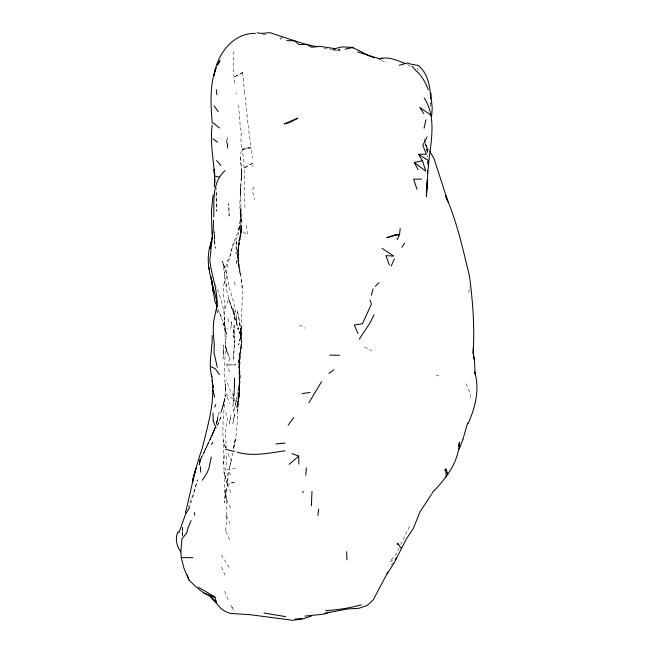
<?xml version="1.0" encoding="UTF-8"?>
<svg xmlns="http://www.w3.org/2000/svg" width="653" height="653" viewBox="0 0 653 653"><rect width="100%" height="100%" fill="white"/><g stroke="black" fill="none" stroke-linecap="round" stroke-linejoin="round"><path stroke-width="0.49" stroke-dasharray="3.27 2.45" d="M239.545 366.211L238.965 387.588C240.337 378.707 240.108 369.598 238.467 360.766C241.839 378.169 239.006 395.873 233.162 412.41L236.206 401.105L239.586 382.707L238.908 389.702L239.863 377.124L239.529 358.358L239.529 371.843L239.284 364.121L239.7 354.114L241.602 344.466L241.724 340.042L239.741 322.941L237.259 310.183L239.741 322.941L241.03 336.042L240.5 330.508M234.321 388.625L232.876 406.248L234.207 391.359L234.394 377.826L234.264 384.511M226.093 449.501C226.297 439.428 224.281 428.988 227.628 419.226L225.522 411.333M237.423 409.66L237.325 410.827L239.349 394.657L239.643 382.715C236.794 404.942 239.178 427.715 233.154 449.501L235.521 438.318L233.545 449.329M430.531 103.158L430.482 106.21L430.588 102.456M226.109 278.717L227.268 266.644L232.705 245.887L238.116 235.472L240.573 216.665L240.965 207.221L240.459 220.853L240.598 215.115C243.389 230.378 236.019 245.071 238.263 260.441M216.11 192.725L216.453 211.123L216.388 187.925M238.329 246.94L238.565 268.146L238.174 256.27L238.296 262.131M241.79 343.609L240.426 351.804L241.781 343.633L241.406 338.034L240.426 351.804L241.602 344.466L239.365 361.999L239.202 367.737L239.7 354.114L238.484 360.154L239.488 387.923L238.378 400.632L236.908 407.66L239.349 394.657L236.704 406.811L238.378 400.632M182.424 527.093L182.195 533.925L182.277 527.151M240.361 356.016L239.618 369.712L239.398 364.839L240.116 375.263L239.912 383.107L237.325 410.827M233.921 393.539L234.525 377.303L234.256 387.751L234.19 379.981M234.182 401.252L234.549 393.775M241.855 220.926L240.794 211.662L241.871 221.041L241.332 234.68L238.492 247.161L238.125 254.792L239.325 240.908C237.39 251.911 237.945 263.208 240.206 274.113L237.847 256.972L238.582 243.275M246.352 225.252L247.454 234.754L238.876 229.105L239.48 226.828C237.17 236.321 231.186 244.704 230.689 254.703L230.876 254.213C225.66 262.718 223.946 273.232 224.354 283.084L224.395 280.97L223.31 289.075L223.326 294.764L224.91 305.93L224.224 315.774L225.473 346.572L224.412 370.251L225.399 391.408L225.407 383.768C225.571 402.779 221.596 421.634 223.326 440.677C223.293 461.353 225.089 481.955 224.567 502.639C227.293 489.334 227.685 475.735 230.648 462.512L229.725 466.666L232.852 452.921M226.199 336.466C225.097 344.058 225.677 352.171 230.085 358.701L226.689 364.97L230.329 373.434M226.126 515.282L226.722 507.699L226.46 499.986L224.983 489.285L226.46 499.986M230.852 492.484L227.244 483.808L227.897 476.192L225.563 469.083L226.558 461.01L226.501 453.231M237.749 252.801L239.088 239.382L236.541 264.538L241.284 226.648L240.043 236.549L240.949 230.599L239.814 203.965L241.626 170.784L240.394 194.561L240.688 187.411L241.006 213.507M238.729 398.436L239.602 392.486L238.263 401.154L239.602 392.486L239.088 363.574L240.884 349.004L240.361 348.89M225.105 308.755L228.485 298.943M233.986 51.505C232.517 62.174 233.145 73.103 234.941 83.706M225.579 530.783L226.469 523.355L226.126 515.666M226.403 335.013L227.22 328.377M417.618 70.418L418.026 67.447M223.342 464.046L224.722 455.484L223.914 454.627M217.547 311.261L217.31 312.681L217.269 310.763M239.365 361.999L240.002 358.203M468.748 292.773L469.744 286.789M240.28 157.691L241.398 167.021L241.439 178.628C242.826 168.841 238.631 159.087 241.7 149.488M238.263 401.154L239.292 395.236M333.928 50.159L339.74 50.975L340.009 49.448L338.083 49.146M238.876 229.105L240.892 218.624M239.333 355.942L240.5 350.253M216.249 423.544L218.012 418.304L216.731 422.181L219.122 412.28L215.621 425.936M244.899 207.515L244.1 168.033L252.833 163.07L252.956 166.409M222.542 408.076L225.456 395.212L222.542 408.076L220.583 413.349L222.934 406.966L224.771 398.64L221.098 411.953M216.731 422.181L218.151 416.908M242.63 72.401L244.516 91.028M214.951 428.237L212.266 435.445L213.972 430.866M216.159 424.981L217.22 422.124M188.897 508.426L191.843 500.549L197.484 479.726L193.9 492.158L188.529 506.655M214.739 427.944L212.707 433.331L215.335 426.874L211.123 436.816L214.576 428.719M201.206 458.243L202.242 455.565L201.14 458.333M201.23 458.12L202.242 455.565M253.927 186.921L252.393 190.398L254.441 199.492M399.203 547.745L396.371 553.817L389.857 561.866L395.767 558.274M409.521 526.4L400.82 544.275M282.006 36.739L279.966 40.208L281.394 38.184M393.751 562.755L390.518 565.237L391.743 564.388M252.833 163.07L244.1 168.033M244.116 167.952L243.765 159.724L242.1 149.643L249.813 147.113L250.752 145.211L248.483 128.461M227.244 483.808L223.881 471.678L227.244 483.808L235.504 481.751L227.562 484.836L225.603 492.444L226.338 499.21M235.602 468.03L227.44 469.507L231.399 476.07M242.1 149.643L251.242 148.223L252.572 158.116M338.115 49.342L340.009 49.448M332.957 50.02L322.925 48.134M262.637 34.25L267.15 35.082M336.948 49.946L339.74 50.975M381.442 60.484L387.115 62.615M435.926 374.871L440.538 376.618M407.505 64.639L411.447 66.941M364.472 346.939L371.875 350.881M299.425 324.925L305 328.157M237.798 402.313L226.167 394.339L229.685 403.513M251.242 148.223L249.813 147.113L242.002 149.113L240.916 139.636L241.373 130.412L240.386 129.555L239.422 114.185L237.912 103.998M425.127 144.223L429.413 150.598M221.269 554.985L229.268 567.588M424.989 144.256L428.058 149.202L425.585 144.231L427.748 151.39L424.825 140.836M233.758 396.298L229.815 389.612L226.362 380.046M227.897 453.631L231.652 461.41M226.297 515.731L230.036 523.633M226.722 500.084L230.444 508.067M465.94 383.768L469.107 390.625L471.001 397.865M225.856 531.493L229.57 539.533M221.432 567.114L225.13 575.228M215.384 284.43L216.078 285.998M227.089 352.604L225.473 346.572L230.085 358.701M224.64 591.3L228.264 599.878M218.102 309.277L222.371 319.946M219.522 312.999L224.069 325.145L223.04 322.207L225.873 332.401L224.852 327.014L226.085 334.442L224.297 321.48L224.575 326.035C225.301 312.501 221.465 299.311 216.404 286.904M223.791 265.232L227.203 275.386C228.623 292.218 237.676 307.334 236.704 324.435L235.855 316.893L238.133 329.708L234.182 315.285L229.309 300.845L226.787 290.479L222.624 261.143L224.697 268.326L222.624 261.143M227.856 318.582L229.309 323.464M424.295 138.918L424.956 141.701M425.176 142.623L427.437 152.606M237.847 256.972L241.373 279.313L242.622 292.43L241.496 316.125L241.912 326.288L240.222 339.87L240.72 334.034L239.741 322.941M238.835 265.387L239.586 269.942M427.495 152.614L426.793 148.076L427.152 152.557M236.345 93.028L236.484 93.942M239.888 271.958L240.679 277.419M244.54 91.314L248.458 128.257M234.664 281.68L235.064 285.002M242.328 287.818L241.373 279.313M427.397 155.275L427.568 157.095M226.469 283.386L226.787 287.508M182.644 535.672L182.154 529.134L182.644 535.901M214.323 235.121L215.164 248.352L214.078 230.444M214.184 232.354L214.747 242.785M240.949 230.599L241.039 232.672L240.745 224.967M227.636 137.138L227.889 144.852M233.709 354.652L233.692 360.35L233.929 348.898L234.884 340.825L233.709 354.652M236.141 246.091L236.068 253.903L236.623 240.255L236.141 246.091M233.856 329.463L233.578 337.34L234.133 323.692L234.427 342.776L233.856 329.463M239.831 381.989L239.251 391.098L239.831 381.989M223.342 352.285L223.089 358.693L223.677 345.2L223.342 352.285M241.912 326.288L240.377 337.723L238.696 344.955L241.586 331.683L240.377 337.723L241.912 326.288M241.569 228.256L239.643 240.867L241.569 228.256M231.635 322.019L230.827 328.304L231.635 322.019M233.856 417.814L232.803 423.691L234.909 413.031L233.856 417.814M230.999 415.667L229.211 424.164L230.999 415.667M221 416.818L217.131 426.695L221 416.818M204.658 450.66L203.254 454.161L207.842 444.04L201.263 458.137L215.286 428.376L204.658 450.66M213.482 432L207.981 443.991L213.482 432M242.589 72.54L233.929 77.176L242.638 72.581M235.839 364.807L226.689 364.97L235.839 364.807M233.603 610.008L230.697 605.111L233.603 610.008M233.358 311.914L228.526 298.372L234.574 315.774L235.137 321.3L233.619 308.257L234.574 315.774L233.358 311.914M225.53 447.754L223.326 440.677L225.538 447.738M240.337 334.695L238.182 327.594L241.724 340.042L240.337 334.695M227.424 145.562L226.322 139.62L227.783 149.382L227.424 145.562M229.097 216.102L228.762 203.614L229.097 216.102"/><path stroke-width="0.98" d="M212.29 123.507C210.813 105.631 209.564 87.11 215.31 69.74L214.053 75.805C216.625 54.901 232.688 32.846 255.396 33.376M430.686 98.701C430.205 86.857 428.131 73.414 418.295 65.471L409.904 63.929L407.611 62.933L399.318 65.243M428.425 161.479L428.376 165.291L428.319 161.413M213.572 220.363L213.074 232.19L210.046 248.401L211.237 242.32C203.434 262.71 212.976 282.953 217.082 302.927M430.654 96.056L430.702 93.004L432.221 108.145L431.633 116.103M213.735 216.861C214.176 201.091 211.825 182.277 225.024 170.637M311.979 491.497L311.399 505.806M424.156 97.966C435.045 114.471 432.082 134.983 429.854 153.479C427.617 167.788 427.527 182.334 426.385 196.757L427.201 179.82M214.347 186.88L214.649 178.995M434.523 490.289C447.125 477.196 458.733 461.1 459.385 442.31L458.733 446.252M427.405 173.355L427.552 170.474M212.445 236.272L209.874 259.657M426.85 189.109L427.209 183.313M305.759 475.286L306.371 467.899M203.695 592.94L215 597.413L216.625 602.637L210.152 596.271L203.695 592.94L195.9 586.737L189.084 580.15L183.926 568.175L181.281 557.564L180.857 551.997L181.958 538.717L186.546 533.264L188.342 527.044L191.182 520.523M212.143 125.196C209.548 144.558 214.608 163.674 214.894 182.946M428.066 163.642L428.246 161.666M400.207 228.346L399.554 234.549L397.155 239.651M317.848 515.527L318.672 509.267M213.098 195.035L211.433 211.099L211.988 234.313M216.355 310.502C219.416 293.548 211.531 277.141 209.858 260.4M302.902 492.631L303.131 491.203M185.419 512.825C190.913 491.252 194.578 469.254 202.267 448.268C207.997 424.262 215.972 399.62 211.507 374.675M192.749 481.718L193.533 477.865M193.925 475.939L195.998 468.299L192.602 479.661M424.066 128.208L425.895 119.883M217.147 305.008L213.629 321.619L213.196 330.973L214.298 344.792L213.996 352.677L217.318 367.28M211.327 457.002L208.96 468.299L207.107 472.837M467.597 423.062L462.993 439.159M371.337 295.246L373.1 288.969M178.914 532.791L185.485 514.401L189.607 507.503M178.073 531.542C174.686 538.17 176.718 546.161 180.857 551.997M467.948 423.862C475.27 407.725 480.012 389.351 474.641 371.932L475.082 373.908L474.47 360.603L473.196 353.183L474.47 360.603M324.663 613.281L347.518 608.98L358.864 608.302L367.002 605.56L373.32 599.764L387.866 572.118M459.067 449.427L462.887 439.42M214.804 407.048L215.768 404.582M391.204 266.057L394.322 258.955M431.445 494.394L419.944 511.976L413.431 528.163L406.158 539.386L394.559 562.135L387.147 574.011M374.112 314.754L369.59 323.578L359.289 339.095M427.103 136.812L422.809 145.431L426.385 154.279L418.467 154.279L422.442 160.728L425.764 171.143L414.239 162.475L422.442 160.728M215.147 70.23L216.461 67.602M218.216 64.1L219.963 60.59L216.951 65.618M202.397 480.208L206.781 473.213M211.548 444.44L212.723 442.326M434.016 490.346L431.943 493.586M401.864 247.356L404.525 243.267M321.513 381.776L308.869 402.811M288.136 425.209L293.842 417.373M395.53 559.229L396.608 557.76M375.336 286.283L379.075 282.594M289.263 464.332L298.666 456.072L291.997 453.639M329.006 373.549L333.887 369.729M405.072 63.455C397.506 60.598 388.143 56.011 380.128 58.966L357.607 51.914M379.524 59.056L382.274 57.962M311.236 616.122L302.861 618.897L294.927 618.987M329.708 612.188L323.308 614.195L304.918 616.114M361.354 604.841C349.714 607.951 337.723 610.016 325.684 610.547M345.102 49.171L353.314 47.375L341.886 46.943L333.373 49.057L335.275 49.171M301.939 618.75L293.124 620.35L250.744 614.767L230.378 613.363L225.285 611.494L221.057 608.678L210.699 596.589L216.625 602.637M285.075 450.774C269.24 453.002 252.85 456.774 237.072 452.162M301.988 393.604L310.093 392.469M275.786 443.926L285.059 443.093M421.577 179.077L413.651 179.118L416.998 189.378M444.473 470.046L446.179 470.046L447.738 474.78L445.697 468.576L446.211 477.082M181.281 557.564L192.798 557.686M329.741 355.11L339.601 355.273M286.757 40.666L294.65 40.812L306.649 44.592M396.983 544.169L397.955 544.227L397.595 543.157L401.383 548.569M285.704 616.644L264.016 613.028M335.193 48.689L319.652 46.33L311.587 47.269L307.008 44.428L299.074 44.575L294.65 40.812L282.488 36.797M257.111 32.748L260.963 33.45L270.081 32.666L282.006 36.739M307.718 44.796L316.885 46.738M225.652 449.378L234.631 451.501M216.159 176.383L219.457 177.2M352.065 47.628C359.909 50.126 366.513 55.603 374.528 57.88M210.723 366.488L215.376 368.88L219.465 374.642M198.545 587.3L215.066 597.054M418.467 154.279L428.115 160.295M382.078 248.385L393.751 256.123L385.915 255.641L389.4 265.069M431.347 115.442L419.724 107.361L423.748 113.524M213.441 123.017L219.49 127.98M213 138.787L217.465 142.281M412.125 66.165L416.345 71.12A31.711 11.158 73.7 0 1 428.368 89.877M216.625 160.458L220.828 165.519M214.111 105.884L218.2 111.606M429.894 151.431L434.106 158.81L448.007 201.793L445.566 195.9C457.01 221.432 462.642 248.45 469.393 275.509C472.748 301.041 474.821 326.957 473.115 352.677L473.523 345.706L473.547 355.183M414.239 162.475L418.108 169.551M357.966 333.495L354.326 325.006L362.464 323.676L371.443 304.127L369.982 300.151M213.188 420.924L216.037 427.878M217.057 306.518L214.78 300.894L211.025 276.497M187.24 574.991L189.076 580.142M209.344 269.379L208.331 266.538L208.838 268.791M212.911 389.841L214.657 397.122M211.858 376.871C207.923 363.215 212.707 349.347 212.176 335.528M194.365 512.581L194.79 515.168M428.148 161.454L428.384 163.193L428.344 161.307M213.131 386.674L212.992 385.621L213.18 387.466M216.298 89.747L216.959 94.734M213.882 169.331L214.837 176.849M212.127 380.185L212.854 387.76L212.396 382.201M200.398 466.601L200.74 472.192M459.385 442.31L459.655 447.925M214.543 171.241L214.739 176.914M346.653 551.793L346.923 559.89M298.666 456.072L298.862 464.054M213.049 413.169L213.156 420.703M199.916 460.74L199.32 464.822L200.414 458.806L199.916 460.74M297.727 118.217L289.279 122.74L284.153 123.907L297.727 118.217M394.502 235.186L386.723 237.7L395.049 235.186L399.554 234.549L394.502 235.186M212.413 285.745L211.76 280.512L213.041 291.205L212.413 285.745"/></g></svg>
